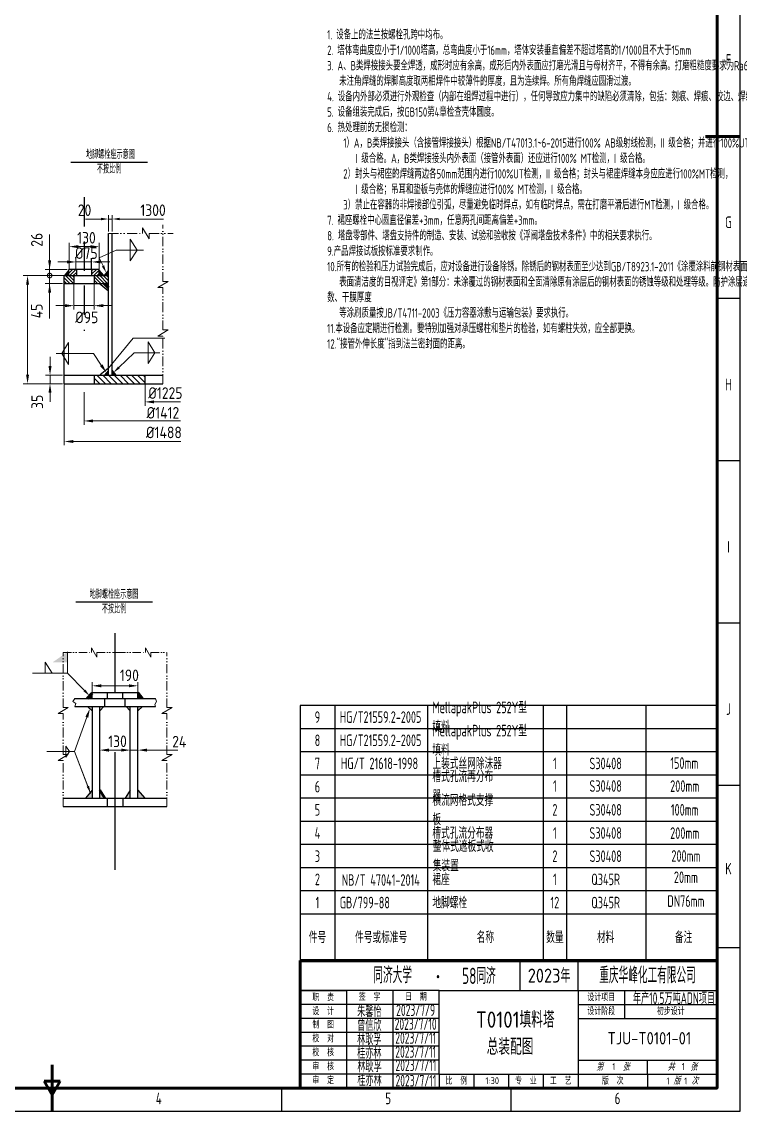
# Model space of a CAD drawing. Header units: millimetres. Extents: x 1350 to 1944, y 1255 to 2096.
# Drawn here: x 1634.3 to 1944.4, y 1254.5 to 1724.5 of the extents above; entities that cross this region are included whole.
import ezdxf

# ---------------------------------------------------------------- set-up
doc = ezdxf.new("R2010")
doc.units = ezdxf.units.MM
for name, pattern in [('ACAD_ISO02W100', [11, 8, -3]), ('ACAD_ISO12W100', [22.4, 12, -3, 0.7, -3, 0.7, -3]), ('DASHED', [19.05, 12.7, -6.35])]:
    doc.linetypes.add(name, pattern=pattern)
for name, color, linetype, lineweight in [('03-标注', 5, 'Continuous', 18), ('04-细实线', 7, 'Continuous', 9), ('09-文本', 7, 'Continuous', 25), ('1-图框与标题栏', 7, 'Continuous', 25), ('1-图框与标题栏 @ 1', 7, 'Continuous', 25), ('10-双点划线', 2, 'ACAD_ISO12W100', 18), ('3-中心线', 1, 'DASHED', 25), ('5-接续符号', 7, 'Continuous', 25), ('5-细实线', 7, 'Continuous', 25), ('7-图框与标题栏', 7, 'Continuous', 25), ('8-尺寸标注', 5, 'Continuous', 25), ('主构造线', 7, 'Continuous', 30), ('双点划线', 2, 'ACAD_ISO12W100', 18), ('外框线', 7, 'Continuous', 40), ('文本', 7, 'Continuous', 18), ('设备轮廓线', 40, 'Continuous', 60)]:
    doc.layers.add(name, color=color, linetype=linetype, lineweight=lineweight)
doc.layers.add('16-图框与标题栏', color=7, linetype='Continuous')
doc.styles.add('5-gbcbig', font='gbenor.shx', dxfattribs={"width": 0.7, "height": 5, "bigfont": 'gbcbig.shx'})
doc.styles.add('7-gbcbig', font='gbenor.shx', dxfattribs={"width": 0.7, "height": 7, "bigfont": 'gbcbig.shx'})
doc.styles.add('HGCAD', font='gbenor.shx', dxfattribs={"width": 0.75, "bigfont": 'gbcbig.shx'})
doc.styles.add('Sense 8', font='gbenor.shx', dxfattribs={"width": 0.8, "bigfont": 'gbcbig.shx'})
doc.styles.add('Sense 8 1', font='gbenor.shx', dxfattribs={"width": 0.8, "height": 3.5})
doc.styles.get("Standard").update_dxf_attribs({"font": 'arial.ttf'})
doc.styles.add('国标汉字', font='gbenor.shx', dxfattribs={"height": 7, "bigfont": 'gbcbig.shx'})
doc.styles.add('国标英文+数字', font='gbenor.shx', dxfattribs={"height": 5, "bigfont": 'gbcbig.shx'})
doc.styles.add('工程字', font='gbenor.shx', dxfattribs={"width": 0.75, "bigfont": 'gbcbig.shx'})

# ---------------------------------------------------------------- blocks, each defined once
blk = doc.blocks.new('水平打断线')
at = {"layer": '10-双点划线', "ltscale": 0.3}
for p, q in [((0, 0), (12.31, 0)), ((14.62, 0), (23.28, 0))]:
    blk.add_line(p, q, dxfattribs=at)
at = {"layer": '10-双点划线'}
blk.add_line((14.62, -2), (14.62, 0), dxfattribs=at)
blk = doc.blocks.new('水平打断线1')
at = {"layer": '10-双点划线'}
for p, q in [((12.31, 0), (12.31, 2)), ((12.31, 2), (14.62, -2))]:
    blk.add_line(p, q, dxfattribs=at)
blk.add_blockref('水平打断线', (0, 0), dxfattribs=at)
blk = doc.blocks.new('竖直打断线')
at = {"layer": '10-双点划线', "ltscale": 0.3}
for p, q in [((0, 38.87), (0, 60.4)), ((0, 27.43), (0, 36.56)), ((0, 20.44), (0, 27.43)), ((0, 0), (0, 18.13))]:
    blk.add_line(p, q, dxfattribs=at)
at = {"layer": '10-双点划线'}
for p, q in [((-2, 36.56), (2, 38.87)), ((2, 38.87), (0, 38.87)), ((0, 36.56), (-2, 36.56)), ((-2, 18.13), (2, 20.44)), ((0, 18.13), (-2, 18.13)), ((2, 20.44), (0, 20.44))]:
    blk.add_line(p, q, dxfattribs=at)

msp = doc.modelspace()

# ---------------------------------------------------------------- hatches: boundary and pattern name
at = {"layer": '文本'}
for points in [[(1654.604, 1617.322), (1653.842, 1616.39), (1653.842, 1616.39), (1653.842, 1616.39), (1652.704, 1615), (1654.604, 1615)], [(1667.779, 1617.322), (1668.542, 1616.39), (1668.542, 1616.39), (1668.542, 1616.39), (1669.679, 1615), (1667.779, 1615)], [(1671.731, 1617.322), (1670.968, 1616.39), (1670.969, 1616.39), (1670.968, 1616.39), (1669.831, 1615), (1671.731, 1615)], [(1671.731, 1611.575), (1669.912, 1611.575), (1671.731, 1609.756)], [(1664.709, 1434.865), (1662.535, 1432.545), (1664.709, 1432.545)], [(1684.471, 1435.18), (1684.471, 1432.545), (1686.449, 1432.545)]]:
    msp.add_hatch(color=256, dxfattribs=at).paths.add_polyline_path(points)
h = msp.add_hatch(color=256, dxfattribs=at)
h.paths.add_polyline_path([(1669.994, 1572.051), (1671.731, 1572.051), (1671.731, 1574.118)])
h.paths.add_polyline_path([(1673.378, 1574.146), (1673.378, 1572.051), (1675.07, 1572.051)])
h = msp.add_hatch(color=256, dxfattribs=at)
h.paths.add_polyline_path([(1664.709, 1429.119), (1662.731, 1429.119), (1663.407, 1428.494), (1663.537, 1428.544), (1663.426, 1428.477), (1664.709, 1427.29)])
h.paths.add_polyline_path([(1669.736, 1429.119), (1668.003, 1429.119), (1668.003, 1427.29)])
h = msp.add_hatch(color=256, dxfattribs=at)
h.paths.add_polyline_path([(1681.178, 1429.119), (1679.444, 1429.119), (1681.178, 1427.29)])
h.paths.add_polyline_path([(1686.449, 1429.119), (1684.471, 1429.119), (1684.471, 1427.29)])
h = msp.add_hatch(color=256, dxfattribs=at)
h.paths.add_polyline_path([(1664.709, 1392.974), (1661.777, 1389.596), (1664.709, 1389.596)])
h.paths.add_polyline_path([(1668.003, 1392.974), (1668.003, 1389.596), (1670.243, 1389.596)])
h.paths.add_polyline_path([(1681.178, 1392.974), (1678.938, 1389.596), (1681.178, 1389.596)])
h.paths.add_polyline_path([(1684.471, 1392.974), (1684.471, 1389.596), (1687.403, 1389.596)])

# ---------------------------------------------------------------- linework, layer by layer
for p in [(1934.447, 1522.54), (1754.447, 1319.54)]:
    msp.add_line(p, (1934.447, 1319.54))
at = {"linetype": 'ACAD_ISO02W100', "ltscale": 10}
for p, q in [((1671.297, 1432.545), (1671.297, 1435.18)), ((1677.884, 1432.545), (1677.884, 1435.18)), ((1670.243, 1429.119), (1670.243, 1432.545)), ((1678.938, 1429.119), (1678.938, 1432.545))]:
    msp.add_line(p, q, dxfattribs=at)
at = {"layer": '03-标注'}
for p, q in [((1671.731, 1634.003), (1671.731, 1641.026)), ((1673.378, 1634.003), (1673.378, 1641.026)), ((1668.464, 1639.392), (1661.765, 1639.392)), ((1673.378, 1639.392), (1671.731, 1639.392)), ((1676.316, 1639.392), (1679.584, 1639.392)), ((1676.645, 1639.392), (1695.433, 1639.392)), ((1646.345, 1621.556), (1646.345, 1632.656)), ((1654.75, 1617.635), (1654.75, 1629.109)), ((1658.671, 1627.476), (1663.858, 1627.476)), ((1667.779, 1617.635), (1667.779, 1629.109)), ((1657.708, 1617.635), (1657.708, 1622.511)), ((1653.951, 1617.635), (1644.385, 1617.635)), ((1646.345, 1615), (1646.345, 1618.921)), ((1646.345, 1615), (1646.345, 1617.635)), ((1653.787, 1620.877), (1649.866, 1620.877)), ((1657.708, 1620.877), (1664.485, 1620.877)), ((1668.406, 1620.877), (1672.327, 1620.877)), ((1652.179, 1615), (1634.858, 1615)), ((1651.975, 1615), (1644.385, 1615)), ((1653.951, 1615), (1644.385, 1615)), ((1646.345, 1615), (1646.345, 1611.575)), ((1646.345, 1615), (1646.345, 1607.158)), ((1636.819, 1572.283), (1636.819, 1611.079)), ((1651.975, 1611.575), (1644.385, 1611.575)), ((1646.345, 1607.654), (1646.345, 1596.427)), ((1656.844, 1611.575), (1656.844, 1600.385)), ((1665.539, 1611.575), (1665.539, 1600.385)), ((1652.923, 1602.018), (1649.002, 1602.018)), ((1656.844, 1602.018), (1665.539, 1602.018)), ((1669.46, 1602.018), (1673.381, 1602.018)), ((1646.516, 1575.972), (1646.516, 1579.893)), ((1651.975, 1572.051), (1644.556, 1572.051)), ((1646.516, 1572.051), (1646.516, 1568.362)), ((1651.975, 1568.362), (1634.858, 1568.362)), ((1651.975, 1568.362), (1644.556, 1568.362)), ((1652.628, 1568.362), (1652.628, 1541.788)), ((1687.541, 1568.362), (1687.541, 1558.867)), ((1646.516, 1564.441), (1646.516, 1560.52)), ((1661.192, 1564.691), (1661.192, 1550.647)), ((1691.462, 1560.5), (1702.836, 1560.5)), ((1665.113, 1552.281), (1678.027, 1552.281)), ((1678.027, 1552.281), (1702.836, 1552.281)), ((1656.549, 1543.421), (1702.933, 1543.421)), ((1664.709, 1435.18), (1664.709, 1439.674)), ((1668.63, 1438.04), (1680.55, 1438.04)), ((1684.471, 1435.18), (1684.471, 1439.674)), ((1681.178, 1421.269), (1681.178, 1408.666)), ((1684.471, 1421.169), (1684.471, 1408.666)), ((1671.924, 1410.299), (1677.257, 1410.299)), ((1677.257, 1410.299), (1673.336, 1410.299)), ((1681.178, 1410.299), (1684.471, 1410.299)), ((1688.392, 1410.299), (1701.758, 1410.299))]:
    msp.add_line(p, q, dxfattribs=at)
for points in [[(1668.464, 1639.936), (1668.464, 1638.847), (1671.731, 1639.392)], [(1676.645, 1639.936), (1676.645, 1638.847), (1673.378, 1639.392)], [(1676.645, 1639.936), (1676.645, 1638.847), (1673.378, 1639.392)], [(1658.671, 1628.129), (1658.671, 1626.822), (1654.75, 1627.476)], [(1663.858, 1628.129), (1663.858, 1626.822), (1667.779, 1627.476)], [(1645.692, 1621.556), (1646.999, 1621.556), (1646.345, 1617.635)], [(1653.787, 1621.531), (1653.787, 1620.224), (1657.708, 1620.877)], [(1668.406, 1621.531), (1668.406, 1620.224), (1664.485, 1620.877)], [(1645.692, 1607.654), (1646.999, 1607.654), (1646.345, 1611.575)], [(1652.923, 1602.672), (1652.923, 1601.365), (1656.844, 1602.018)], [(1669.46, 1602.672), (1669.46, 1601.365), (1665.539, 1602.018)], [(1645.863, 1575.972), (1647.17, 1575.972), (1646.516, 1572.051)], [(1636.165, 1572.283), (1637.472, 1572.283), (1636.819, 1568.362)], [(1645.863, 1564.441), (1647.17, 1564.441), (1646.516, 1568.362)], [(1691.462, 1561.154), (1691.462, 1559.847), (1687.541, 1560.5)], [(1665.113, 1552.934), (1665.113, 1551.627), (1661.192, 1552.281)], [(1656.549, 1544.075), (1656.549, 1542.768), (1652.628, 1543.421)], [(1668.63, 1438.694), (1668.63, 1437.387), (1664.709, 1438.04)], [(1680.55, 1438.694), (1680.55, 1437.387), (1684.471, 1438.04)], [(1671.924, 1410.953), (1671.924, 1409.646), (1668.003, 1410.299)], [(1677.257, 1410.953), (1677.257, 1409.646), (1681.178, 1410.299)], [(1677.257, 1410.953), (1677.257, 1409.646), (1681.178, 1410.299)], [(1688.392, 1410.953), (1688.392, 1409.646), (1684.471, 1410.299)]]:
    msp.add_solid(points, dxfattribs=at)
at = {"layer": '04-细实线'}
for p, q in [((1657.181, 1432.545), (1656.382, 1431.314)), ((1656.382, 1431.314), (1657.698, 1430.459)), ((1657.698, 1430.459), (1657.181, 1429.119)), ((1692.417, 1431.273), (1691.764, 1429.924)), ((1691.764, 1429.924), (1692, 1429.119)), ((1692, 1432.545), (1692.417, 1431.273))]:
    msp.add_line(p, q, dxfattribs=at)
at = {"layer": '1-图框与标题栏'}
for p, q in [((1934.447, 1429.54), (1754.447, 1429.54)), ((1754.447, 1429.54), (1754.447, 1319.54)), ((1769.447, 1429.54), (1769.447, 1319.54)), ((1809.447, 1429.54), (1809.447, 1319.54)), ((1859.447, 1429.54), (1859.447, 1319.54)), ((1869.447, 1429.54), (1869.447, 1319.54)), ((1903.687, 1429.54), (1903.687, 1319.54)), ((1934.447, 1419.54), (1754.447, 1419.54)), ((1934.447, 1409.54), (1754.447, 1409.54)), ((1934.447, 1399.54), (1754.447, 1399.54)), ((1934.447, 1389.54), (1754.447, 1389.54)), ((1934.447, 1379.54), (1754.447, 1379.54)), ((1934.447, 1369.54), (1754.447, 1369.54)), ((1934.447, 1359.54), (1754.447, 1359.54)), ((1934.447, 1349.54), (1754.447, 1349.54)), ((1934.447, 1339.54), (1754.447, 1339.54)), ((1754.447, 1319.54), (1934.447, 1319.54))]:
    msp.add_line(p, q, dxfattribs=at)
at = {"layer": '16-图框与标题栏', "lineweight": 90}
msp.add_line((1754.447, 1319.54), (1934.447, 1319.54), dxfattribs=at)
at = {"layer": '3-中心线'}
msp.add_line((1661.192, 1648.803), (1661.192, 1591.086), dxfattribs=at)
at = {"layer": '3-中心线', "ltscale": 4}
msp.add_line((1674.59, 1358.647), (1674.59, 1460.746), dxfattribs=at)
at = {"layer": '5-细实线'}
for p, q in [((1655.487, 1663.972), (1688.531, 1663.972)), ((1657.638, 1474.217), (1690.682, 1474.217))]:
    msp.add_line(p, q, dxfattribs=at)
at = {"layer": '7-图框与标题栏', "lineweight": 60}
for p, q in [((1944.447, 1675.04), (1929.447, 1675.04)), ((1754.447, 1264.54), (1754.447, 1319.54)), ((1754.447, 1319.54), (1934.447, 1319.54)), ((1647.447, 1274.54), (1647.447, 1254.54)), ((1647.447, 1267.54), (1643.983, 1267.54)), ((1647.447, 1261.54), (1643.983, 1267.54)), ((1647.447, 1267.54), (1650.911, 1267.54)), ((1647.447, 1261.54), (1650.911, 1267.54))]:
    msp.add_line(p, q, dxfattribs=at)
at = {"layer": '7-图框与标题栏'}
for p, q in [((1944.447, 1675.04), (1934.447, 1675.04)), ((1944.447, 1605.04), (1934.447, 1605.04)), ((1944.447, 1535.04), (1934.447, 1535.04)), ((1944.447, 1465.04), (1934.447, 1465.04)), ((1944.447, 1395.04), (1934.447, 1395.04)), ((1944.447, 1325.04), (1934.447, 1325.04)), ((1746.447, 1264.54), (1746.447, 1254.54)), ((1845.447, 1264.54), (1845.447, 1254.54))]:
    msp.add_line(p, q, dxfattribs=at)
at = {"layer": '7-图框与标题栏', "lineweight": -3}
for p, q in [((1849.447, 1306.54), (1849.447, 1319.54)), ((1874.447, 1306.54), (1874.447, 1319.54)), ((1814.447, 1306.54), (1754.447, 1306.54)), ((1754.447, 1306.54), (1774.447, 1306.54)), ((1774.447, 1306.54), (1774.447, 1264.54)), ((1794.447, 1306.54), (1794.447, 1264.54)), ((1814.447, 1300.54), (1814.447, 1306.54)), ((1814.447, 1306.54), (1934.447, 1306.54)), ((1874.447, 1306.54), (1874.447, 1264.54)), ((1894.447, 1306.54), (1894.447, 1294.54)), ((1814.447, 1300.54), (1754.447, 1300.54)), ((1814.447, 1294.54), (1814.447, 1300.54)), ((1874.447, 1300.54), (1934.447, 1300.54)), ((1814.447, 1294.54), (1754.447, 1294.54)), ((1814.447, 1288.54), (1814.447, 1294.54)), ((1874.447, 1294.54), (1934.447, 1294.54)), ((1814.447, 1288.54), (1754.447, 1288.54)), ((1814.447, 1282.54), (1814.447, 1288.54)), ((1814.447, 1282.54), (1754.447, 1282.54)), ((1814.447, 1276.54), (1814.447, 1282.54)), ((1814.447, 1276.54), (1754.447, 1276.54)), ((1814.447, 1270.54), (1814.447, 1276.54)), ((1874.447, 1276.54), (1934.447, 1276.54)), ((1904.447, 1270.54), (1904.447, 1276.54)), ((1814.447, 1270.54), (1754.447, 1270.54)), ((1814.447, 1270.54), (1814.447, 1264.54)), ((1814.447, 1270.54), (1844.447, 1270.54)), ((1829.447, 1270.54), (1829.447, 1264.54)), ((1844.447, 1270.54), (1844.447, 1264.54)), ((1844.447, 1270.54), (1874.447, 1270.54)), ((1859.447, 1270.54), (1859.447, 1264.54)), ((1874.447, 1270.54), (1934.447, 1270.54)), ((1904.447, 1270.54), (1904.447, 1264.54))]:
    msp.add_line(p, q, dxfattribs=at)
at = {"layer": '7-图框与标题栏'}
msp.add_lwpolyline([(1350.447, 2095.54), (1350.447, 1254.54), (1944.447, 1254.54), (1944.447, 2095.54)], close=True, dxfattribs=at)
at = {"layer": '7-图框与标题栏', "lineweight": 60}
msp.add_lwpolyline([(1375.447, 2085.54), (1375.447, 1264.54), (1934.447, 1264.54), (1934.447, 2085.54)], close=True, dxfattribs=at)
at = {"layer": '8-尺寸标注'}
msp.add_line((1664.485, 1617.635), (1664.485, 1622.511), dxfattribs=at)
at = {"layer": '8-尺寸标注', "color": 0, "linetype": 'ByBlock', "const_width": 1.96}
for points in [[(1646.345, 1615.245, 1), (1646.345, 1614.755, 1)], [(1646.345, 1614.755, 1), (1646.345, 1615.245, 1)]]:
    msp.add_lwpolyline(points, format="xyb", close=True, dxfattribs=at)
at = {"layer": '8-尺寸标注'}
msp.add_solid([(1636.165, 1611.079), (1637.472, 1611.079), (1636.819, 1615)], dxfattribs=at)
at = {"layer": '主构造线'}
for p, q in [((1671.731, 1572.051), (1671.731, 1633.186)), ((1673.378, 1572.051), (1673.378, 1633.186)), ((1654.604, 1615), (1654.604, 1617.635)), ((1667.779, 1617.635), (1654.604, 1617.635)), ((1657.898, 1617.635), (1657.898, 1615)), ((1664.485, 1617.635), (1664.485, 1615)), ((1667.779, 1615), (1667.779, 1617.635)), ((1652.628, 1568.362), (1652.628, 1615)), ((1652.628, 1615), (1671.731, 1615)), ((1656.844, 1615), (1656.844, 1611.575)), ((1665.539, 1615), (1665.539, 1611.575)), ((1652.409, 1611.575), (1671.731, 1611.575)), ((1671.734, 1608.273), (1667.774, 1611.575)), ((1671.734, 1575.089), (1668.17, 1572.184)), ((1652.628, 1572.051), (1695.273, 1572.051)), ((1665.567, 1572.051), (1665.567, 1568.362)), ((1687.541, 1568.362), (1687.541, 1572.051)), ((1652.628, 1568.362), (1695.273, 1568.362)), ((1664.709, 1435.18), (1684.471, 1435.18)), ((1664.709, 1432.545), (1664.709, 1435.18)), ((1684.471, 1432.545), (1684.471, 1435.18)), ((1657.181, 1432.545), (1692, 1432.545)), ((1657.181, 1429.119), (1692, 1429.119)), ((1664.709, 1429.119), (1664.709, 1389.596)), ((1668.003, 1389.596), (1668.003, 1429.119)), ((1681.178, 1389.596), (1681.178, 1429.119)), ((1684.471, 1389.596), (1684.471, 1429.119)), ((1664.709, 1392.974), (1661.777, 1389.596)), ((1681.178, 1392.974), (1678.938, 1389.596)), ((1684.471, 1392.974), (1687.403, 1389.596)), ((1652.17, 1389.596), (1697.01, 1389.596)), ((1671.165, 1389.596), (1671.165, 1385.907)), ((1678.016, 1389.596), (1678.016, 1385.907)), ((1652.17, 1385.907), (1697.01, 1385.907))]:
    msp.add_line(p, q, dxfattribs=at)
at = {"layer": '双点划线', "ltscale": 0.3}
for p, q in [((1675.45, 1452.35), (1687.759, 1452.35)), ((1690.068, 1452.35), (1697.01, 1452.35))]:
    msp.add_line(p, q, dxfattribs=at)
at = {"layer": '双点划线'}
for p, q in [((1687.759, 1452.35), (1687.759, 1454.35)), ((1687.759, 1454.35), (1690.068, 1450.35)), ((1690.068, 1450.35), (1690.068, 1452.35))]:
    msp.add_line(p, q, dxfattribs=at)
at = {"layer": '外框线'}
for p, q in [((1754.447, 1319.54), (1889.447, 1319.54)), ((1889.447, 1319.54), (1934.447, 1319.54))]:
    msp.add_line(p, q, dxfattribs=at)
at = {"layer": '文本'}
for p, q in [((1681.169, 1630.735), (1684.102, 1626.014)), ((1681.169, 1626.014), (1681.169, 1630.735)), ((1667.779, 1622.667), (1675.136, 1626.014)), ((1675.136, 1626.014), (1686.911, 1626.014)), ((1681.169, 1621.294), (1684.102, 1626.014)), ((1681.169, 1626.014), (1681.169, 1621.294)), ((1669.412, 1619.128), (1667.779, 1622.667)), ((1654.604, 1617.322), (1652.704, 1615)), ((1654.604, 1617.489), (1654.75, 1617.635)), ((1654.604, 1616.01), (1656.229, 1617.635)), ((1655.073, 1615), (1657.708, 1617.635)), ((1664.485, 1617.018), (1665.103, 1617.635)), ((1664.485, 1615.539), (1666.582, 1617.635)), ((1665.426, 1615), (1667.779, 1617.354)), ((1667.779, 1617.322), (1669.679, 1615)), ((1671.731, 1617.322), (1669.831, 1615)), ((1655.124, 1611.575), (1652.628, 1614.07)), ((1653.645, 1611.575), (1652.628, 1612.591)), ((1656.603, 1611.575), (1653.177, 1615)), ((1656.844, 1612.812), (1654.656, 1615)), ((1656.844, 1614.291), (1656.135, 1615)), ((1656.552, 1615), (1657.898, 1616.346)), ((1668.434, 1611.575), (1665.539, 1614.469)), ((1666.955, 1611.575), (1665.539, 1612.99)), ((1669.912, 1611.575), (1666.487, 1615)), ((1666.904, 1615), (1667.779, 1615.875)), ((1671.391, 1611.575), (1667.966, 1615)), ((1671.731, 1612.714), (1669.445, 1615)), ((1671.731, 1614.193), (1670.924, 1615)), ((1654.537, 1586.076), (1651.603, 1581.354)), ((1654.537, 1581.354), (1654.537, 1586.076)), ((1671.734, 1575.089), (1682.46, 1587.947)), ((1682.46, 1587.947), (1696.013, 1587.947)), ((1688.825, 1586.436), (1691.758, 1581.715)), ((1688.825, 1581.715), (1688.825, 1586.436)), ((1665.261, 1581.354), (1649.163, 1581.354)), ((1654.537, 1576.634), (1651.603, 1581.354)), ((1654.537, 1581.354), (1654.537, 1576.634)), ((1668.664, 1576.331), (1665.261, 1581.354)), ((1676.242, 1575.372), (1682.791, 1581.715)), ((1682.791, 1581.715), (1693.935, 1581.715)), ((1688.825, 1576.995), (1691.758, 1581.715)), ((1688.825, 1581.715), (1688.825, 1576.995)), ((1667.964, 1568.362), (1665.567, 1570.759)), ((1670.459, 1568.362), (1666.77, 1572.051)), ((1672.954, 1568.362), (1669.265, 1572.051)), ((1671.731, 1574.118), (1669.994, 1572.051)), ((1675.449, 1568.362), (1671.761, 1572.051)), ((1673.378, 1574.146), (1675.07, 1572.051)), ((1677.945, 1568.362), (1674.256, 1572.051)), ((1680.44, 1568.362), (1676.751, 1572.051)), ((1682.935, 1568.362), (1679.246, 1572.051)), ((1685.431, 1568.362), (1681.742, 1572.051)), ((1687.541, 1568.748), (1684.237, 1572.051)), ((1687.541, 1571.243), (1686.732, 1572.051)), ((1654.09, 1452.681), (1654.09, 1443.532)), ((1644.453, 1448.252), (1647.386, 1443.532)), ((1644.453, 1443.532), (1644.453, 1448.252)), ((1654.09, 1443.532), (1638.92, 1443.532)), ((1661.347, 1436.05), (1654.09, 1443.532)), ((1662.397, 1424.514), (1657.08, 1409.677)), ((1653.398, 1412.038), (1654.865, 1409.677)), ((1653.398, 1409.677), (1653.398, 1412.038)), ((1657.08, 1409.677), (1645.14, 1409.677)), ((1653.398, 1407.317), (1654.865, 1409.677)), ((1653.398, 1409.677), (1653.398, 1407.317)), ((1662.863, 1394.7), (1657.08, 1409.677)), ((1657.08, 1409.677), (1664.04, 1391.652))]:
    msp.add_line(p, q, dxfattribs=at)
at = {"layer": '文本', "color": 7, "linetype": 'Continuous'}
for p, q in [((1662.731, 1429.119), (1664.709, 1427.29)), ((1669.736, 1429.119), (1668.003, 1427.29)), ((1679.444, 1429.119), (1681.178, 1427.29)), ((1686.449, 1429.119), (1684.471, 1427.29))]:
    msp.add_line(p, q, dxfattribs=at)
at = {"layer": '文本', "color": 4}
for p, q in [((1668.003, 1414.043), (1668.003, 1408.666)), ((1681.178, 1414.043), (1681.178, 1408.666))]:
    msp.add_line(p, q, dxfattribs=at)
at = {"layer": '文本'}
for points in [[(1669.907, 1619.356), (1670.781, 1616.161), (1668.918, 1618.9)], [(1669.205, 1576.697), (1670.863, 1573.085), (1668.123, 1575.964)], [(1676.621, 1574.981), (1673.895, 1573.099), (1675.863, 1575.763)], [(1647.555, 1448.106), (1654.09, 1452.681), (1654.09, 1448.106), (1654.09, 1443.532)], [(1661.738, 1436.429), (1663.622, 1433.705), (1660.956, 1435.671)], [(1661.782, 1424.734), (1663.72, 1428.205), (1663.013, 1424.293)], [(1663.371, 1394.896), (1664.04, 1391.652), (1662.355, 1394.504)]]:
    msp.add_solid(points, dxfattribs=at)
at = {"layer": '设备轮廓线'}
for p, q in [((1669.912, 1611.575), (1671.731, 1609.756)), ((1662.535, 1432.545), (1664.709, 1434.865)), ((1684.471, 1435.18), (1686.449, 1432.545)), ((1668.003, 1392.974), (1670.243, 1389.596))]:
    msp.add_line(p, q, dxfattribs=at)

# ---------------------------------------------------------------- block references
at = {"layer": '10-双点划线'}
for name, p, xscale, yscale, zscale in [('水平打断线1', (1671.731, 1633.186), 1.2, 1.2, 1.2), ('竖直打断线', (1695.273, 1568.362), 1.134, 1.134, 1.134)]:
    msp.add_blockref(name, p, dxfattribs=dict(at, xscale=xscale, yscale=yscale, zscale=zscale))
at = {"layer": '双点划线', "xscale": 1.099999999999909, "yscale": 1.099999999999909, "zscale": 1.099999999999909}
for p in [(1652.17, 1385.907), (1697.01, 1385.907)]:
    msp.add_blockref('竖直打断线', p, dxfattribs=at)
at = {"layer": '双点划线'}
msp.add_blockref('水平打断线1', (1652.17, 1452.35), dxfattribs=at)

# ---------------------------------------------------------------- texts
at = {"insert": (1814.447, 1297.54), "char_height": 7, "width": 59.79689, "attachment_point": 1, "style": '国标英文+数字'}
msp.add_mtext('\\pi0.73605;    T0101填料塔\\P\\pi20.55697;总装配图', dxfattribs=at)
at = {"insert": (1887.161, 1288.678), "char_height": 5.32004, "attachment_point": 1, "style": '国标英文+数字'}
msp.add_mtext_dynamic_manual_height_columns('TJU-T0101-01', width=38.6166, gutter_width=26.6, heights=[0], dxfattribs=at)
at = {"layer": '03-标注', "style": '国标英文+数字'}
for s, p in [('20', (1658.508, 1640.698)), ('1300', (1685.496, 1640.699)), ('130', (1658.217, 1628.783)), ('%%C75', (1657.311, 1622.184)), ('%%C95', (1657.4, 1594.448)), ('%%C1225', (1688.955, 1561.807)), ('%%C1412', (1688.233, 1553.299)), ('%%C1488', (1687.962, 1544.825)), ('190', (1676.696, 1440.049)), ('130', (1671.633, 1411.606)), ('24', (1699.263, 1411.45))]:
    msp.add_text(s, height=5, dxfattribs=at).set_placement(p)
at = {"layer": '03-标注', "char_height": 5, "attachment_point": 5, "rotation": 90, "style": '国标英文+数字'}
for s, insert in [('26', (1640.816, 1630.417)), ('45', (1640.816, 1599.724)), ('35', (1640.986, 1560.52))]:
    msp.add_mtext(s, dxfattribs=dict(at, insert=insert))
at = {"layer": '09-文本', "char_height": 7, "width": 32.2593, "style": '7-gbcbig'}
for s, insert, attachment_point in [('\\pi5.78018;同济大学             ', (1780.301, 1313.234), 4), ('58同济          ', (1831.649, 1312.912), 5)]:
    msp.add_mtext(s, dxfattribs=dict(at, insert=insert, attachment_point=attachment_point))
at = {"layer": '09-文本', "attachment_point": 5}
for s, width, gutter_width, insert, char_height, style in [('重庆华峰化工有限公司', 60, 25, (1904.447, 1313.19), 7, '7-gbcbig'), ('年产10.5万吨ADN项目', 49.05992, 35, (1915.859, 1303.261), 5, '5-gbcbig'), ('朱馨怡', 20, 25, (1784.345, 1297.627), 5, '5-gbcbig'), ('2023/7/9', 20, 25, (1804.345, 1298.127), 5, '5-gbcbig'), ('曾信欣', 20, 25, (1784.345, 1291.627), 5, '5-gbcbig'), ('2023/7/10', 20, 25, (1804.345, 1292.127), 5, '5-gbcbig'), ('林耿孚', 20, 25, (1784.345, 1285.627), 5, '5-gbcbig'), ('2023/7/11', 20, 25, (1804.345, 1286.127), 5, '5-gbcbig'), ('桂亦林', 20, 25, (1784.345, 1279.627), 5, '5-gbcbig'), ('2023/7/11', 20, 25, (1804.345, 1280.127), 5, '5-gbcbig'), ('林耿孚', 20, 25, (1784.447, 1273.869), 5, '5-gbcbig'), ('2023/7/11', 20, 25, (1804.447, 1274.369), 5, '5-gbcbig'), ('桂亦林', 20, 25, (1784.447, 1267.869), 5, '5-gbcbig'), ('2023/7/11', 20, 25, (1804.447, 1267.704), 5, '5-gbcbig')]:
    msp.add_mtext_dynamic_manual_height_columns(s, width=width, gutter_width=gutter_width, heights=[0], dxfattribs=dict(at, insert=insert, char_height=char_height, style=style))
at = {"layer": '09-文本', "insert": (1811.267, 1314.962), "char_height": 5, "width": 81.00581, "attachment_point": 1}
msp.add_mtext('{\\fFangSong|b0|i0|c134|p49;\\W0.8;·}', dxfattribs=at)
at = {"layer": '1-图框与标题栏 @ 1', "char_height": 5, "style": '工程字'}
for s, insert, width, attachment_point in [('9', (1761.947, 1424.54), 15, 5), ('HG/T21559.2-2005', (1771.57, 1424.54), 37.87682, 4), ('MellapakPlus 252Y型填料', (1811.57, 1424.54), 44.31002, 4), ('8', (1761.947, 1414.54), 15, 5), ('HG/T21559.2-2005', (1771.57, 1414.54), 37.87682, 4), ('MellapakPlus 252Y型填料', (1811.57, 1414.54), 44.31002, 4), ('7', (1761.947, 1404.54), 15, 5), ('HG/T 21618-1998', (1772.085, 1404.577), 37.87682, 4), ('上装式丝网除沫器', (1811.57, 1404.54), 44.31002, 4), ('1', (1864.447, 1404.54), 10, 5), ('S30408', (1886.366, 1404.54), 25, 5), ('150mm', (1920.332, 1404.692), 10, 5), ('6', (1761.947, 1394.54), 15, 5), ('槽式孔流再分布器', (1811.57, 1394.813), 26.34268, 4), ('1', (1864.447, 1394.813), 10, 5), ('S30408', (1886.366, 1394.813), 25, 5), ('200mm', (1920.503, 1394.781), 10, 5), ('5', (1761.947, 1384.54), 15, 5), ('横流网格式支撑板', (1811.57, 1384.54), 26.34268, 4), ('2', (1864.447, 1384.54), 10, 5), ('S30408', (1886.366, 1384.54), 25, 5), ('100mm', (1920.503, 1384.54), 10, 5), ('4', (1761.947, 1374.54), 15, 5), ('槽式孔流分布器', (1811.57, 1374.54), 26.34268, 4), ('1', (1864.447, 1374.54), 10, 5), ('S30408', (1886.366, 1374.54), 25, 5), ('200mm', (1920.503, 1374.508), 10, 5), ('整体式遮板式收集装置', (1811.74, 1364.678), 28.89449, 4), ('3', (1761.947, 1364.54), 15, 5), ('2', (1864.447, 1364.54), 10, 5), ('S30408', (1886.366, 1364.54), 25, 5), ('200mm', (1921.014, 1364.646), 10, 5), ('2', (1761.947, 1354.54), 15, 5), ('NB/T 47041-2014', (1772.444, 1354.27), 37.87682, 4), ('裙座', (1811.57, 1354.54), 26.34268, 4), ('1', (1864.447, 1354.54), 10, 5), ('Q345R', (1886.366, 1354.54), 25, 5), ('20mm', (1921.014, 1355.464), 10, 5), ('1', (1761.947, 1344.54), 15, 5), ('GB/799-88', (1771.57, 1344.54), 37.87682, 4), ('地脚螺栓', (1811.57, 1344.54), 26.34268, 4), ('12', (1864.447, 1344.54), 10, 5), ('Q345R', (1886.366, 1344.54), 25, 5), ('DN76mm', (1921.014, 1345.171), 10, 5), ('件号', (1761.947, 1329.54), 15, 5), ('件号或标准号', (1789.447, 1329.54), 40, 5), ('名称', (1834.447, 1329.54), 50, 5), ('数量', (1864.447, 1329.54), 10, 5), ('材料', (1886.366, 1329.54), 25, 5), ('备注', (1920.027, 1329.54), 20, 5)]:
    msp.add_mtext(s, dxfattribs=dict(at, insert=insert, width=width, attachment_point=attachment_point))
at = {"layer": '5-接续符号', "char_height": 3, "attachment_point": 1, "style": '国标汉字'}
for s, insert in [('1', (1889.218, 1275.292)), ('1', (1919.218, 1275.292)), ('1:30', (1834.474, 1269.207))]:
    msp.add_mtext_dynamic_manual_height_columns(s, width=3, gutter_width=35, heights=[0], dxfattribs=dict(at, insert=insert))
at = {"layer": '5-细实线', "char_height": 3.5, "width": 68.84027, "attachment_point": 5, "style": 'HGCAD'}
for s, insert in [('地脚螺栓座示意图', (1672.594, 1667.113)), ('不按比例', (1672.009, 1660.831)), ('地脚螺栓座示意图', (1674.16, 1477.358)), ('不按比例', (1674.16, 1471.076))]:
    msp.add_mtext(s, dxfattribs=dict(at, insert=insert))
at = {"layer": '7-图框与标题栏', "char_height": 5, "width": 10, "attachment_point": 5, "style": 'Sense 8 1'}
for s, insert in [('F', (1939.379, 1707.993)), ('G', (1939.379, 1637.993)), ('H', (1939.379, 1567.993)), ('I', (1939.379, 1497.993)), ('J', (1939.379, 1427.993)), ('K', (1939.379, 1359.17)), ('4', (1693.485, 1260.063)), ('5', (1792.485, 1260.063)), ('6', (1891.485, 1260.063))]:
    msp.add_mtext(s, dxfattribs=dict(at, insert=insert))
at = {"layer": '7-图框与标题栏', "attachment_point": 5}
for s, width, gutter_width, insert, char_height, style in [('{\\Fgbenor|c0;20\\Fgbenor|c134;23}年', 25, 12.5, (1861.947, 1313.04), 6, '国标汉字'), ('职  责', 20, 12.5, (1764.447, 1303.54), 3, '国标汉字'), ('签  字', 20, 12.5, (1784.447, 1303.743), 3, '国标汉字'), ('日  期', 20, 12.5, (1804.447, 1303.757), 3, '国标汉字'), ('设计项目', 20, 12.5, (1884.447, 1303.54), 3, '国标汉字'), ('设  计', 20, 12.5, (1764.447, 1297.514), 3, '国标汉字'), ('设计阶段', 20, 12.5, (1884.447, 1297.54), 3, '国标汉字'), ('初步设计', 40, 15, (1914.447, 1297.54), 3, '国标汉字'), ('制  图', 20, 12.5, (1764.447, 1291.757), 3, '国标汉字'), ('校  对', 20, 12.5, (1764.447, 1285.77), 3, '国标汉字'), ('校  核', 20, 12.5, (1764.447, 1279.77), 3, '国标汉字'), ('审  核', 20, 12.5, (1764.447, 1273.743), 3, '国标汉字'), ('{\\Fgbeitc,gbcbig|c134;第     张}', 30, 12.5, (1889.447, 1273.54), 3, '国标英文+数字'), ('{\\Fgbeitc,gbcbig|c134;共}    {\\Fgbeitc,gbcbig|c134;张}', 30, 12.5, (1919.447, 1273.54), 3, '国标英文+数字'), ('审  定', 20, 12.5, (1764.447, 1267.743), 3, '国标汉字'), ('比  例', 15, 12.5, (1821.947, 1267.54), 3, '国标汉字'), ('专  业', 15, 12.5, (1851.947, 1267.54), 3, '国标汉字'), ('工  艺', 15, 12.5, (1866.947, 1267.54), 3, '国标汉字'), ('版  次', 30, 12.5, (1889.447, 1267.54), 3, '国标汉字'), ('1 {\\Fgbeitc,gbcbig|c134;版 }1 {\\Fgbeitc,gbcbig|c134;次}', 30, 15, (1919.447, 1267.54), 3, '国标英文+数字')]:
    msp.add_mtext_dynamic_manual_height_columns(s, width=width, gutter_width=gutter_width, heights=[0], dxfattribs=dict(at, insert=insert, char_height=char_height, style=style))
at = {"layer": '文本', "insert": (1766.159, 1720.874), "char_height": 4, "width": 186.88305, "attachment_point": 1, "style": 'Sense 8'}
msp.add_mtext('1. 设备上的法兰按螺栓孔跨中均布。 \\P2. 塔体弯曲度应小于1/1000塔高，总弯曲度小于16mm，塔体安装垂直偏差不超过塔高的1/1000且不大于15mm   \\P3. A、B类焊接接头要全焊透，成形时应有余高，成形后内外表面应打磨光滑且与母材齐平，不得有余高。打磨粗糙度要求为Ra6.3。\\P   未注角焊缝的焊脚高度取两相焊件中较薄件的厚度，且为连续焊。所有角焊缝应圆滑过渡。\\P4. 设备内外部必须进行外观检查（内部在组焊过程中进行），任何导致应力集中的缺陷必须清除，包括：刻痕、焊痕、咬边、焊缝超高等。\\P5. 设备组装完成后，按GB150第4章检查壳体圆度。\\P6. 热处理前的无损检测： \\P    1）A，B类焊接接头（含接管焊接接头）根据NB/T47013.1~6-2015进行100% AB级射线检测，II 级合格；并进行100%UT复验，\\P       I 级合格。A，B类焊接接头内外表面（接管外表面）还应进行100% MT检测，I 级合格。\\P    2）封头与裙座的焊缝两边各50mm范围内进行100%UT检测，II 级合格；封头与裙座焊缝本身应应进行100%MT检测，\\P       I 级合格；吊耳和垫板与壳体的焊缝应进行100% MT检测，I 级合格。\\P    3）禁止在容器的非焊接部位引弧，尽量避免临时焊点，如有临时焊点，需在打磨平滑后进行MT检测，I 级合格。\\P7. 裙座螺栓中心圆直径偏差+3mm，任意两孔间距离偏差+3mm。 \\P8. 塔盘零部件、塔盘支持件的制造、安装、试验和验收按《浮阀塔盘技术条件》中的相关要求执行。\\P9.产品焊接试板按标准要求制作。\\P10.所有的检验和压力试验完成后，应对设备进行设备除锈。除锈后的钢材表面至少达到GB/T8923.1-2011《涂覆涂料前钢材表面处理、\\P   表面清洁度的目视评定》第1部分：未涂覆过的钢材表面和全面清除原有涂层后的钢材表面的锈蚀等级和处理等级。防护涂层道数、干膜厚度\\P   等涂刷质量按JB/T4711-2003《压力容器涂敷与运输包装》要求执行。\\P11.本设备应定期进行检测。要特别加强对承压螺柱和垫片的检验，如有螺柱失效，应全部更换。\\P12."接管外伸长度"指到法兰密封面的距离。', dxfattribs=at)

doc.saveas('drawing.dxf')
